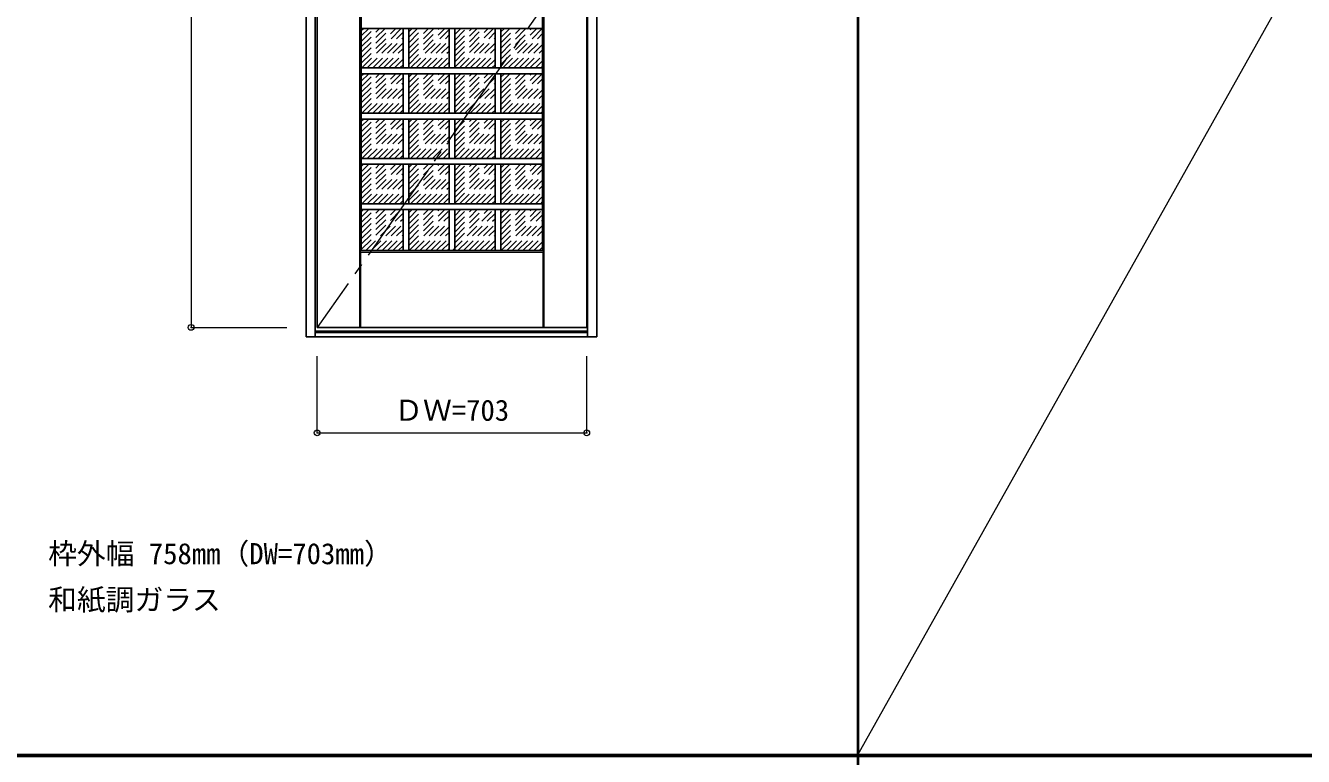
# Model space of a CAD drawing. Units: millimetres, scale not verified. Extents: x -6000 to 5700, y -4307 to 4175.
# Drawn here: x -966 to 2367, y 186 to 2091 of the extents above; entities that cross this region are included whole.
import ezdxf
from ezdxf.enums import TextEntityAlignment as Align

# ---------------------------------------------------------------- set-up
doc = ezdxf.new("R2010")
doc.units = ezdxf.units.MM
doc.header["$LTSCALE"] = 30
doc.header["$PDMODE"] = 32
doc.header["$PDSIZE"] = 15
doc.linetypes.add('CHAIN2', pattern=[12, 9, -1, 1, -1])
doc.linetypes.add('DASHED1', pattern=[1.8, 1.2, -0.6])
for name, color, linetype, lineweight in [('0-2_扉', 3, 'Continuous', 25), ('0-3_仕上げ', 3, 'Continuous', 25), ('0-4_枠', 3, 'Continuous', 25), ('0-7', 7, 'CHAIN2', 18), ('0-B_寸法', 7, 'Continuous', 9), ('0-C_ハッチ', 4, 'DASHED1', 9), ('F-1_枠', 6, 'Continuous', 40), ('F-A_文字', 7, 'Continuous', 18)]:
    doc.layers.add(name, color=color, linetype=linetype, lineweight=lineweight)
doc.layers.add('0-A_文字', color=7, linetype='Continuous')
doc.styles.add('ＭＳ ゴシック', font='')
doc.styles.get('ＭＳ ゴシック').set_extended_font_data('MS Gothic')

msp = doc.modelspace()

# ---------------------------------------------------------------- linework, layer by layer
at = {"layer": '0-2_扉'}
for p, q in [((-205.2, 1304.25), (-205.2, 3299.25)), ((497.8, 1304.25), (497.8, 3299.25)), ((-205.2, 1304.25), (497.8, 1304.25))]:
    msp.add_line(p, q, dxfattribs=at)
at = {"layer": '0-3_仕上げ', "color": 7, "lineweight": 18}
for p, q in [((386.8, 1304.25), (386.8, 3299.25)), ((-94.2, 1304.25), (-94.2, 2250.25)), ((-90.2, 1504.25), (-92.7, 1501.75)), ((-91.2, 1500.25), (-92.7, 1501.75)), ((-92.7, 1304.25), (-92.7, 1501.75)), ((-91.2, 1304.25), (-91.2, 1500.25)), ((-91.2, 1500.25), (383.8, 1500.25)), ((382.8, 1504.25), (385.3, 1501.75)), ((383.8, 1500.25), (385.3, 1501.75)), ((383.8, 1304.25), (383.8, 1500.25)), ((385.3, 1304.25), (385.3, 1501.75))]:
    msp.add_line(p, q, dxfattribs=at)
at = {"layer": '0-3_仕上げ'}
for p, q in [((382.8, 1504.25), (382.8, 3149.25)), ((-90.2, 1504.25), (-90.2, 2250.25)), ((382.8, 2083.25), (-90.2, 2083.25)), ((18.8, 1980.25), (18.8, 2083.25)), ((33.8, 1980.25), (33.8, 2083.25)), ((138.8, 1980.25), (138.8, 2083.25)), ((153.8, 1980.25), (153.8, 2083.25)), ((258.8, 1980.25), (258.8, 2083.25)), ((273.8, 1980.25), (273.8, 2083.25)), ((382.8, 1980.25), (-90.2, 1980.25)), ((382.8, 1965.25), (-90.2, 1965.25)), ((18.8, 1862.25), (18.8, 1965.25)), ((33.8, 1862.25), (33.8, 1965.25)), ((138.8, 1862.25), (138.8, 1965.25)), ((153.8, 1862.25), (153.8, 1965.25)), ((258.8, 1862.25), (258.8, 1965.25)), ((273.8, 1862.25), (273.8, 1965.25)), ((382.8, 1862.25), (-90.2, 1862.25)), ((382.8, 1847.25), (-90.2, 1847.25)), ((18.8, 1744.25), (18.8, 1847.25)), ((33.8, 1744.25), (33.8, 1847.25)), ((138.8, 1744.25), (138.8, 1847.25)), ((153.8, 1744.25), (153.8, 1847.25)), ((258.8, 1744.25), (258.8, 1847.25)), ((273.8, 1744.25), (273.8, 1847.25)), ((382.8, 1744.25), (-90.2, 1744.25)), ((382.8, 1729.25), (-90.2, 1729.25)), ((18.8, 1626.25), (18.8, 1729.25)), ((33.8, 1626.25), (33.8, 1729.25)), ((138.8, 1626.25), (138.8, 1729.25)), ((153.8, 1626.25), (153.8, 1729.25)), ((258.8, 1626.25), (258.8, 1729.25)), ((273.8, 1626.25), (273.8, 1729.25)), ((382.8, 1626.25), (-90.2, 1626.25)), ((382.8, 1611.25), (-90.2, 1611.25)), ((18.8, 1504.25), (18.8, 1611.25)), ((33.8, 1504.25), (33.8, 1611.25)), ((138.8, 1504.25), (138.8, 1611.25)), ((153.8, 1504.25), (153.8, 1611.25)), ((258.8, 1504.25), (258.8, 1611.25)), ((273.8, 1504.25), (273.8, 1611.25)), ((-90.2, 1504.25), (382.8, 1504.25))]:
    msp.add_line(p, q, dxfattribs=at)
at = {"layer": '0-4_枠'}
for p, q in [((-234.2, 1279.25), (-234.2, 3691.25)), ((-210.2, 1279.25), (-210.2, 3667.25)), ((499.8, 1279.25), (499.8, 3667.25)), ((523.8, 1279.25), (523.8, 3691.25)), ((-234.2, 1279.25), (523.8, 1279.25)), ((-210.2, 1294.25), (499.8, 1294.25)), ((-210.2, 1291.25), (499.8, 1291.25))]:
    msp.add_line(p, q, dxfattribs=at)
at = {"layer": '0-7'}
msp.add_line((497.8, 2301.75), (-205.2, 1304.25), dxfattribs=at)
at = {"layer": '0-B_寸法', "color": 4}
for p, q in [((-534.2, 3299.25), (-534.2, 1304.25)), ((-534.2, 1304.25), (-284.2, 1304.25)), ((-205.2, 1029.25), (-205.2, 1229.25)), ((497.8, 1029.25), (497.8, 1229.25)), ((-205.2, 1029.25), (497.8, 1029.25))]:
    msp.add_line(p, q, dxfattribs=at)
at = {"layer": '0-B_寸法'}
for p in [(-534.2, 1304.25), (-205.2, 1029.25), (497.8, 1029.25)]:
    msp.add_point(p, dxfattribs=at)
at = {"layer": '0-C_ハッチ'}
for p, q in [((-90.2, 1992.88), (0.17, 2083.25)), ((-90.2, 2007.03), (-13.98, 2083.25)), ((-90.2, 2021.17), (-28.12, 2083.25)), ((-90.2, 2035.31), (-42.26, 2083.25)), ((-90.2, 2049.45), (-56.4, 2083.25)), ((-90.2, 2063.59), (-70.54, 2083.25)), ((-90.2, 2077.74), (-84.69, 2083.25)), ((-88.69, 1980.25), (14.31, 2083.25)), ((-74.55, 1980.25), (18.8, 2073.6)), ((33.8, 1989.6), (127.45, 2083.25)), ((33.8, 2003.75), (113.3, 2083.25)), ((33.8, 2017.89), (99.16, 2083.25)), ((33.8, 2032.03), (85.02, 2083.25)), ((33.8, 2046.17), (70.88, 2083.25)), ((33.8, 2060.31), (56.74, 2083.25)), ((33.8, 2074.46), (42.59, 2083.25)), ((38.59, 1980.25), (138.8, 2080.46)), ((153.8, 1982.32), (254.73, 2083.25)), ((153.8, 1996.47), (240.58, 2083.25)), ((153.8, 2010.61), (226.44, 2083.25)), ((153.8, 2024.75), (212.3, 2083.25)), ((153.8, 2038.89), (198.16, 2083.25)), ((153.8, 2053.04), (184.01, 2083.25)), ((153.8, 2067.18), (169.87, 2083.25)), ((153.8, 2081.32), (155.73, 2083.25)), ((165.87, 1980.25), (258.8, 2073.18)), ((273.8, 1989.19), (367.86, 2083.25)), ((273.8, 2003.33), (353.72, 2083.25)), ((273.8, 2017.47), (339.58, 2083.25)), ((273.8, 2031.61), (325.44, 2083.25)), ((273.8, 2045.76), (311.29, 2083.25)), ((273.8, 2059.9), (297.15, 2083.25)), ((273.8, 2074.04), (283.01, 2083.25)), ((279, 1980.25), (382, 2083.25)), ((293.15, 1980.25), (382.8, 2069.9)), ((-60.41, 1980.25), (18.8, 2059.46)), ((-46.26, 1980.25), (18.8, 2045.31)), ((52.73, 1980.25), (138.8, 2066.32)), ((66.87, 1980.25), (138.8, 2052.18)), ((81.01, 1980.25), (138.8, 2038.04)), ((180.01, 1980.25), (258.8, 2059.04)), ((194.15, 1980.25), (258.8, 2044.9)), ((307.29, 1980.25), (382.8, 2055.76)), ((321.43, 1980.25), (382.8, 2041.62)), ((-32.12, 1980.25), (18.8, 2031.17)), ((-17.98, 1980.25), (18.8, 2017.03)), ((-3.84, 1980.25), (18.8, 2002.89)), ((95.16, 1980.25), (138.8, 2023.89)), ((109.3, 1980.25), (138.8, 2009.75)), ((208.29, 1980.25), (258.8, 2030.76)), ((222.44, 1980.25), (258.8, 2016.61)), ((236.58, 1980.25), (258.8, 2002.47)), ((335.57, 1980.25), (382.8, 2027.48)), ((349.72, 1980.25), (382.8, 2013.33)), ((10.3, 1980.25), (18.8, 1988.75)), ((123.44, 1980.25), (138.8, 1995.61)), ((137.58, 1980.25), (138.8, 1981.47)), ((250.72, 1980.25), (258.8, 1988.33)), ((363.86, 1980.25), (382.8, 1999.19)), ((378, 1980.25), (382.8, 1985.05)), ((-90.2, 1874.88), (0.17, 1965.25)), ((-90.2, 1889.03), (-13.98, 1965.25)), ((-90.2, 1903.17), (-28.12, 1965.25)), ((-90.2, 1917.31), (-42.26, 1965.25)), ((-90.2, 1931.45), (-56.4, 1965.25)), ((-90.2, 1945.59), (-70.54, 1965.25)), ((-90.2, 1959.74), (-84.69, 1965.25)), ((-88.69, 1862.25), (14.31, 1965.25)), ((-74.55, 1862.25), (18.8, 1955.6)), ((-60.41, 1862.25), (18.8, 1941.46)), ((33.8, 1871.6), (127.45, 1965.25)), ((33.8, 1885.75), (113.3, 1965.25)), ((33.8, 1899.89), (99.16, 1965.25)), ((33.8, 1914.03), (85.02, 1965.25)), ((33.8, 1928.17), (70.88, 1965.25)), ((33.8, 1942.31), (56.74, 1965.25)), ((33.8, 1956.46), (42.59, 1965.25)), ((38.59, 1862.25), (138.8, 1962.46)), ((52.73, 1862.25), (138.8, 1948.32)), ((66.87, 1862.25), (138.8, 1934.18)), ((153.8, 1864.32), (254.73, 1965.25)), ((153.8, 1878.47), (240.58, 1965.25)), ((153.8, 1892.61), (226.44, 1965.25)), ((153.8, 1906.75), (212.3, 1965.25)), ((153.8, 1920.89), (198.16, 1965.25)), ((153.8, 1935.04), (184.01, 1965.25)), ((153.8, 1949.18), (169.87, 1965.25)), ((153.8, 1963.32), (155.73, 1965.25)), ((165.87, 1862.25), (258.8, 1955.18)), ((180.01, 1862.25), (258.8, 1941.04)), ((273.8, 1871.19), (367.86, 1965.25)), ((273.8, 1885.33), (353.72, 1965.25)), ((273.8, 1899.47), (339.58, 1965.25)), ((273.8, 1913.61), (325.44, 1965.25)), ((273.8, 1927.76), (311.29, 1965.25)), ((273.8, 1941.9), (297.15, 1965.25)), ((273.8, 1956.04), (283.01, 1965.25)), ((279, 1862.25), (382, 1965.25)), ((293.15, 1862.25), (382.8, 1951.9)), ((307.29, 1862.25), (382.8, 1937.76)), ((-46.26, 1862.25), (18.8, 1927.31)), ((-32.12, 1862.25), (18.8, 1913.17)), ((81.01, 1862.25), (138.8, 1920.04)), ((95.16, 1862.25), (138.8, 1905.89)), ((194.15, 1862.25), (258.8, 1926.9)), ((208.29, 1862.25), (258.8, 1912.76)), ((321.43, 1862.25), (382.8, 1923.62)), ((335.57, 1862.25), (382.8, 1909.48)), ((-17.98, 1862.25), (18.8, 1899.03)), ((-3.84, 1862.25), (18.8, 1884.89)), ((10.3, 1862.25), (18.8, 1870.75)), ((109.3, 1862.25), (138.8, 1891.75)), ((123.44, 1862.25), (138.8, 1877.61)), ((222.44, 1862.25), (258.8, 1898.61)), ((236.58, 1862.25), (258.8, 1884.47)), ((250.72, 1862.25), (258.8, 1870.33)), ((349.72, 1862.25), (382.8, 1895.33)), ((363.86, 1862.25), (382.8, 1881.19)), ((378, 1862.25), (382.8, 1867.05)), ((-90.2, 1756.88), (0.17, 1847.25)), ((-90.2, 1771.03), (-13.98, 1847.25)), ((-90.2, 1785.17), (-28.12, 1847.25)), ((-90.2, 1799.31), (-42.26, 1847.25)), ((-90.2, 1813.45), (-56.4, 1847.25)), ((-90.2, 1827.59), (-70.54, 1847.25)), ((-90.2, 1841.74), (-84.69, 1847.25)), ((-88.69, 1744.25), (14.31, 1847.25)), ((-74.55, 1744.25), (18.8, 1837.6)), ((33.8, 1753.6), (127.45, 1847.25)), ((33.8, 1767.75), (113.3, 1847.25)), ((33.8, 1781.89), (99.16, 1847.25)), ((33.8, 1796.03), (85.02, 1847.25)), ((33.8, 1810.17), (70.88, 1847.25)), ((33.8, 1824.31), (56.74, 1847.25)), ((33.8, 1838.46), (42.59, 1847.25)), ((38.59, 1744.25), (138.8, 1844.46)), ((137.58, 1862.25), (138.8, 1863.47)), ((153.8, 1746.32), (254.73, 1847.25)), ((153.8, 1760.47), (240.58, 1847.25)), ((153.8, 1774.61), (226.44, 1847.25)), ((153.8, 1788.75), (212.3, 1847.25)), ((153.8, 1802.89), (198.16, 1847.25)), ((153.8, 1817.04), (184.01, 1847.25)), ((153.8, 1831.18), (169.87, 1847.25)), ((153.8, 1845.32), (155.73, 1847.25)), ((165.87, 1744.25), (258.8, 1837.18)), ((273.8, 1753.19), (367.86, 1847.25)), ((273.8, 1767.33), (353.72, 1847.25)), ((273.8, 1781.47), (339.58, 1847.25)), ((273.8, 1795.61), (325.44, 1847.25)), ((273.8, 1809.76), (311.29, 1847.25)), ((273.8, 1823.9), (297.15, 1847.25)), ((273.8, 1838.04), (283.01, 1847.25)), ((279, 1744.25), (382, 1847.25)), ((293.15, 1744.25), (382.8, 1833.9)), ((-60.41, 1744.25), (18.8, 1823.46)), ((-46.26, 1744.25), (18.8, 1809.31)), ((52.73, 1744.25), (138.8, 1830.32)), ((66.87, 1744.25), (138.8, 1816.18)), ((81.01, 1744.25), (138.8, 1802.04)), ((180.01, 1744.25), (258.8, 1823.04)), ((194.15, 1744.25), (258.8, 1808.9)), ((307.29, 1744.25), (382.8, 1819.76)), ((321.43, 1744.25), (382.8, 1805.62)), ((-32.12, 1744.25), (18.8, 1795.17)), ((-17.98, 1744.25), (18.8, 1781.03)), ((-3.84, 1744.25), (18.8, 1766.89)), ((95.16, 1744.25), (138.8, 1787.89)), ((109.3, 1744.25), (138.8, 1773.75)), ((208.29, 1744.25), (258.8, 1794.76)), ((222.44, 1744.25), (258.8, 1780.61)), ((236.58, 1744.25), (258.8, 1766.47)), ((335.57, 1744.25), (382.8, 1791.48)), ((349.72, 1744.25), (382.8, 1777.33)), ((10.3, 1744.25), (18.8, 1752.75)), ((123.44, 1744.25), (138.8, 1759.61)), ((137.58, 1744.25), (138.8, 1745.47)), ((250.72, 1744.25), (258.8, 1752.33)), ((363.86, 1744.25), (382.8, 1763.19)), ((378, 1744.25), (382.8, 1749.05)), ((-90.2, 1638.88), (0.17, 1729.25)), ((-90.2, 1653.03), (-13.98, 1729.25)), ((-90.2, 1667.17), (-28.12, 1729.25)), ((-90.2, 1681.31), (-42.26, 1729.25)), ((-90.2, 1695.45), (-56.4, 1729.25)), ((-90.2, 1709.59), (-70.54, 1729.25)), ((-90.2, 1723.74), (-84.69, 1729.25)), ((-88.69, 1626.25), (14.31, 1729.25)), ((-74.55, 1626.25), (18.8, 1719.6)), ((-60.41, 1626.25), (18.8, 1705.46)), ((33.8, 1635.6), (127.45, 1729.25)), ((33.8, 1649.75), (113.3, 1729.25)), ((33.8, 1663.89), (99.16, 1729.25)), ((33.8, 1678.03), (85.02, 1729.25)), ((33.8, 1692.17), (70.88, 1729.25)), ((33.8, 1706.31), (56.74, 1729.25)), ((33.8, 1720.46), (42.59, 1729.25)), ((38.59, 1626.25), (138.8, 1726.46)), ((52.73, 1626.25), (138.8, 1712.32)), ((153.8, 1628.32), (254.73, 1729.25)), ((153.8, 1642.47), (240.58, 1729.25)), ((153.8, 1656.61), (226.44, 1729.25)), ((153.8, 1670.75), (212.3, 1729.25)), ((153.8, 1684.89), (198.16, 1729.25)), ((153.8, 1699.04), (184.01, 1729.25)), ((153.8, 1713.18), (169.87, 1729.25)), ((153.8, 1727.32), (155.73, 1729.25)), ((165.87, 1626.25), (258.8, 1719.18)), ((180.01, 1626.25), (258.8, 1705.04)), ((273.8, 1635.19), (367.86, 1729.25)), ((273.8, 1649.33), (353.72, 1729.25)), ((273.8, 1663.47), (339.58, 1729.25)), ((273.8, 1677.61), (325.44, 1729.25)), ((273.8, 1691.76), (311.29, 1729.25)), ((273.8, 1705.9), (297.15, 1729.25)), ((273.8, 1720.04), (283.01, 1729.25)), ((279, 1626.25), (382, 1729.25)), ((293.15, 1626.25), (382.8, 1715.9)), ((307.29, 1626.25), (382.8, 1701.76)), ((-46.26, 1626.25), (18.8, 1691.31)), ((-32.12, 1626.25), (18.8, 1677.17)), ((66.87, 1626.25), (138.8, 1698.18)), ((81.01, 1626.25), (138.8, 1684.04)), ((95.16, 1626.25), (138.8, 1669.89)), ((194.15, 1626.25), (258.8, 1690.9)), ((208.29, 1626.25), (258.8, 1676.76)), ((321.43, 1626.25), (382.8, 1687.62)), ((335.57, 1626.25), (382.8, 1673.48)), ((-17.98, 1626.25), (18.8, 1663.03)), ((-3.84, 1626.25), (18.8, 1648.89)), ((10.3, 1626.25), (18.8, 1634.75)), ((109.3, 1626.25), (138.8, 1655.75)), ((123.44, 1626.25), (138.8, 1641.61)), ((222.44, 1626.25), (258.8, 1662.61)), ((236.58, 1626.25), (258.8, 1648.47)), ((250.72, 1626.25), (258.8, 1634.33)), ((349.72, 1626.25), (382.8, 1659.33)), ((363.86, 1626.25), (382.8, 1645.19)), ((-90.2, 1520.88), (0.17, 1611.25)), ((-90.2, 1535.03), (-13.98, 1611.25)), ((-90.2, 1549.17), (-28.12, 1611.25)), ((-90.2, 1563.31), (-42.26, 1611.25)), ((-90.2, 1577.45), (-56.4, 1611.25)), ((-90.2, 1591.59), (-70.54, 1611.25)), ((-90.2, 1605.74), (-84.69, 1611.25)), ((-90.2, 1506.74), (14.31, 1611.25)), ((-78.55, 1504.25), (18.8, 1601.6)), ((33.8, 1517.6), (127.45, 1611.25)), ((33.8, 1531.75), (113.3, 1611.25)), ((33.8, 1545.89), (99.16, 1611.25)), ((33.8, 1560.03), (85.02, 1611.25)), ((33.8, 1574.17), (70.88, 1611.25)), ((33.8, 1588.31), (56.74, 1611.25)), ((33.8, 1602.46), (42.59, 1611.25)), ((34.59, 1504.25), (138.8, 1608.46)), ((137.58, 1626.25), (138.8, 1627.47)), ((147.73, 1504.25), (254.73, 1611.25)), ((153.8, 1524.47), (240.58, 1611.25)), ((153.8, 1538.61), (226.44, 1611.25)), ((153.8, 1552.75), (212.3, 1611.25)), ((153.8, 1566.89), (198.16, 1611.25)), ((153.8, 1581.04), (184.01, 1611.25)), ((153.8, 1595.18), (169.87, 1611.25)), ((153.8, 1609.32), (155.73, 1611.25)), ((161.87, 1504.25), (258.8, 1601.18)), ((273.8, 1517.19), (367.86, 1611.25)), ((273.8, 1531.33), (353.72, 1611.25)), ((273.8, 1545.47), (339.58, 1611.25)), ((273.8, 1559.61), (325.44, 1611.25)), ((273.8, 1573.76), (311.29, 1611.25)), ((273.8, 1587.9), (297.15, 1611.25)), ((273.8, 1602.04), (283.01, 1611.25)), ((275, 1504.25), (382, 1611.25)), ((378, 1626.25), (382.8, 1631.05)), ((-64.41, 1504.25), (18.8, 1587.46)), ((-50.26, 1504.25), (18.8, 1573.31)), ((48.73, 1504.25), (138.8, 1594.32)), ((62.87, 1504.25), (138.8, 1580.18)), ((176.01, 1504.25), (258.8, 1587.04)), ((190.15, 1504.25), (258.8, 1572.9)), ((289.15, 1504.25), (382.8, 1597.9)), ((303.29, 1504.25), (382.8, 1583.76)), ((317.43, 1504.25), (382.8, 1569.62)), ((-36.12, 1504.25), (18.8, 1559.17)), ((-21.98, 1504.25), (18.8, 1545.03)), ((77.01, 1504.25), (138.8, 1566.04)), ((91.16, 1504.25), (138.8, 1551.89)), ((105.3, 1504.25), (138.8, 1537.75)), ((204.29, 1504.25), (258.8, 1558.76)), ((218.44, 1504.25), (258.8, 1544.61)), ((331.57, 1504.25), (382.8, 1555.48)), ((345.72, 1504.25), (382.8, 1541.33)), ((-7.84, 1504.25), (18.8, 1530.89)), ((6.3, 1504.25), (18.8, 1516.75)), ((119.44, 1504.25), (138.8, 1523.61)), ((133.58, 1504.25), (138.8, 1509.47)), ((232.58, 1504.25), (258.8, 1530.47)), ((246.72, 1504.25), (258.8, 1516.33)), ((359.86, 1504.25), (382.8, 1527.19)), ((374, 1504.25), (382.8, 1513.05))]:
    msp.add_line(p, q, dxfattribs=at)
at = {"layer": 'F-1_枠'}
for p, q in [((1204.8, 4175), (1204.8, -3790)), ((-6000, 190.5), (5700, 190.5)), ((-6000, 187.5), (5700, 187.5))]:
    msp.add_line(p, q, dxfattribs=at)
at = {"layer": 'F-A_文字'}
msp.add_line((1204.8, 190.5), (3436.4, 4165), dxfattribs=at)

# ---------------------------------------------------------------- texts
at = {"layer": '0-A_文字', "style": 'ＭＳ ゴシック'}
for s, p in [('枠外幅 758mm（DW=703mm）', (-906.8, 670.5)), ('和紙調ガラス', (-906.8, 550.5))]:
    msp.add_text(s, height=54.99, dxfattribs=at).set_placement(p, align=Align.BOTTOM_LEFT)
at = {"layer": '0-B_寸法', "style": 'ＭＳ ゴシック'}
msp.add_text('ＤＷ=703', height=54.99, dxfattribs=at).set_placement((-4.2, 1044.25), align=Align.BOTTOM_LEFT)

doc.saveas('drawing.dxf')
